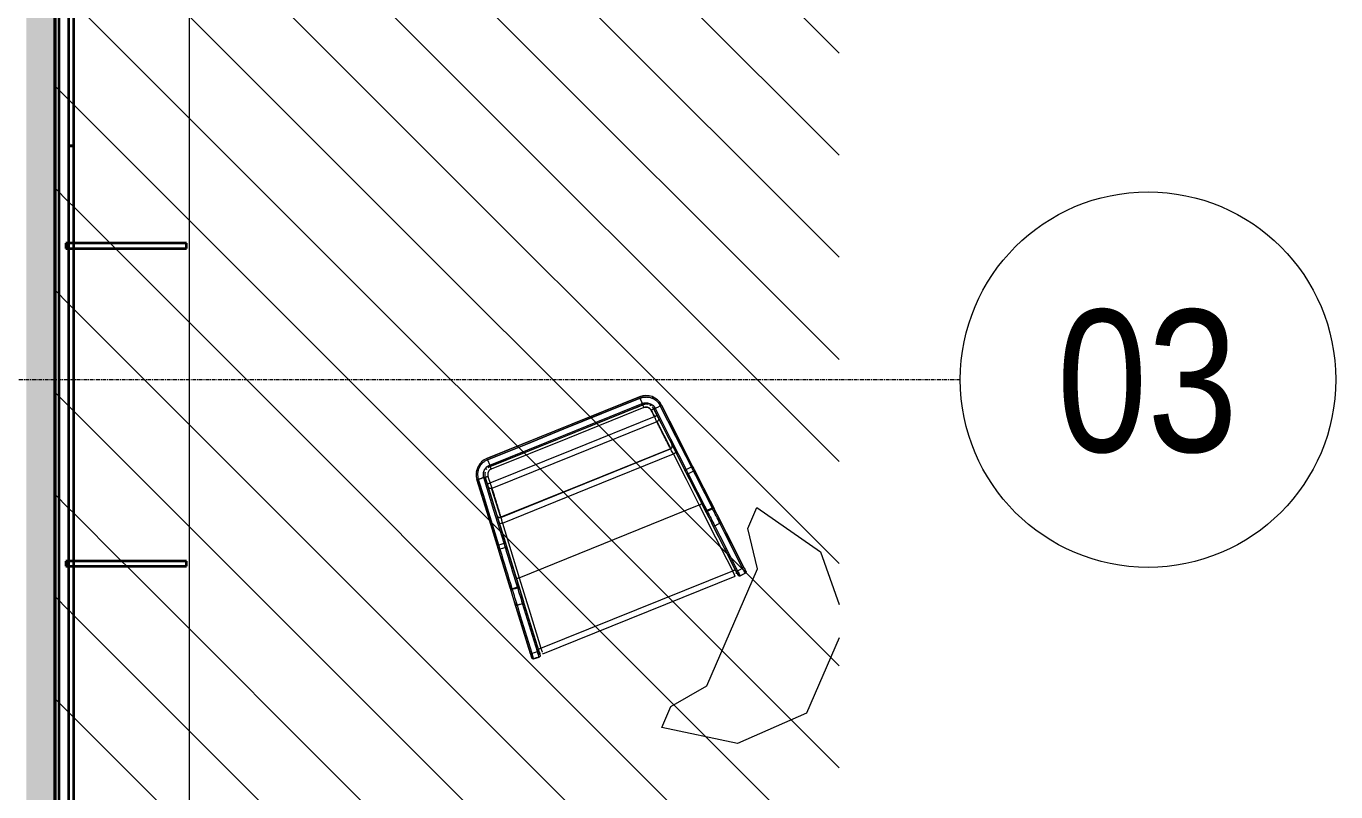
# Model space of a CAD drawing. Header units: millimetres. Extents: x -31381 to 39197, y -15686 to 26001.
# Drawn here: x 34663 to 39197, y 1331 to 3982 of the extents above; entities that cross this region are included whole.
import ezdxf

# ---------------------------------------------------------------- set-up
doc = ezdxf.new("R2010")
doc.units = ezdxf.units.MM
doc.linetypes.add('BVNDH-Grid Line', pattern=[22.225, 12.7, -3.175, 3.175, -3.175])
for name, color, linetype, lineweight in [('A-DETL-GENF', 92, 'Continuous', 9), ('A-DETL-THIN', 151, 'Continuous', 9), ('A-WALL', 113, 'Continuous', 13), ('A-WALL-PATT', 111, 'Continuous', 13), ('G-IMPT', 8, 'Continuous', 9), ('I-FURN', 30, 'Continuous', 13), ('Q-CASE', 31, 'Continuous', 9), ('S-GRID', 1, 'Continuous', 9), ('S-GRID-IDEN', 1, 'Continuous', 9)]:
    doc.layers.add(name, color=color, linetype=linetype, lineweight=lineweight)
doc.styles.add('Arial Narrow', font='ARIALN.TTF', dxfattribs={"height": 491.641337})
pattern_1 = [(135, (0, 0), (-176.7767, -176.7767), [])]

# ---------------------------------------------------------------- blocks, each defined once
blk = doc.blocks.new('Custom Lodge Single8 - Custom Lodge Single_sat-1698990-Level 9 201 Kent St 1_100')
at = {"layer": 'G-IMPT'}
for p, q in [((670.1, 586.2), (100.3, 586.2)), ((100.3, 586.2), (100.3, 581.2)), ((100.3, 581.2), (100.3, 561.2)), ((100.3, 559.8), (100.3, 561.2)), ((100.3, 556.2), (670.1, 556.2)), ((127, 556.2), (100.3, 556.2)), ((100.3, 556.2), (127, 556.2)), ((100.3, 551.7), (100.3, 556.2)), ((100.3, 550), (100.3, 551.7)), ((100.3, 548.1), (100.3, 550)), ((100.3, 546.2), (100.3, 548.1)), ((670.1, 556.2), (643.5, 556.2)), ((643.5, 556.2), (670.1, 556.2)), ((670.1, 581.2), (670.1, 586.2)), ((40.5, 531.3), (20.2, 294.2)), ((45.5, 530.9), (40.5, 531.3)), ((50.1, 291.7), (70.4, 528.7)), ((71.2, 528.7), (70.6, 528.7)), ((70.6, 528.7), (74.8, 528.3)), ((74.8, 528.3), (76.6, 528.2)), ((76.6, 528.2), (78.4, 528)), ((78.4, 528), (80.4, 527.9)), ((700, 528.7), (690.1, 527.9)), ((692.2, 503.6), (694.1, 503.7)), ((694.1, 503.7), (696, 503.9)), ((696, 503.9), (702.1, 504.4)), ((700, 528.7), (720.4, 291.7)), ((702.1, 504.4), (700, 528.7)), ((700, 528.7), (700.5, 523.8)), ((700.5, 523.8), (700, 528.7)), ((701.7, 509.3), (703, 494.4)), ((703, 494.4), (701.7, 509.3)), ((703.2, 529), (705, 529.2)), ((750.2, 294.2), (729.9, 531.3)), ((67.6, 378.5), (76.6, 484.3)), ((693.8, 484.8), (702.9, 378.5)), ((68.5, 379.1), (701.9, 379.1)), ((702.9, 378.2), (703, 376.8)), ((19.2, 282.4), (7, 140.7)), ((20.2, 294.2), (25.2, 293.8)), ((25.2, 293.8), (23.8, 278)), ((36.9, 138.1), (49.1, 279.8)), ((43.8, 276.3), (44, 278.8)), ((44, 278.8), (45.1, 292.1)), ((45.1, 292.1), (50.1, 291.7)), ((50.1, 291.7), (47.3, 259.1)), ((723.1, 259.1), (720.4, 291.7)), ((721.4, 279.8), (733.5, 138.1)), ((725.3, 292.1), (725.6, 288.5)), ((725.6, 288.5), (726.5, 278.8)), ((726.5, 278.8), (726.7, 276.3)), ((745.6, 290.2), (745.3, 293.8)), ((746.4, 280.5), (745.6, 290.2)), ((746.6, 278), (746.4, 280.5)), ((763.4, 140.7), (751.3, 282.4)), ((8.8, 161.4), (6.2, 131.1)), ((6.2, 131.1), (8.8, 161.4)), ((8.8, 161.4), (6.7, 136.6)), ((11.7, 136.3), (11.6, 135.5)), ((36.1, 128.5), (38.7, 158.8)), ((38.7, 158.8), (36.1, 128.5)), ((38.7, 158.8), (36.6, 134)), ((36.6, 134), (38.7, 158.8)), ((49, 161.6), (721.5, 161.6)), ((731.7, 158.8), (734.3, 128.5)), ((733.9, 134), (731.7, 158.8)), ((734.3, 128.5), (731.7, 158.8)), ((731.7, 158.8), (733.9, 134)), ((759.1, 132.4), (758.8, 136.3)), ((764.2, 131.1), (761.6, 161.4)), ((761.6, 161.4), (764.2, 131.1)), ((768.5, 81.8), (763.7, 137.8)), ((11.5, 134.7), (11.4, 132.4)), ((11.5, 134.7), (11.4, 132.4)), ((31.3, 130.7), (31.6, 134.6)), ((31.3, 130.7), (31.5, 133.7)), ((31.9, 79.3), (36.7, 135.2)), ((733.8, 135.2), (738.6, 79.3)), ((738.8, 134.6), (739.2, 130.7)), ((739, 133), (739.2, 130.7)), ((759.1, 132.4), (758.8, 135.5)), ((2.6, 88.5), (-13.3, -97)), ((2.6, 88.5), (2.3, 85.2)), ((6.5, 76.2), (26.5, 74.5)), ((16.6, -99.5), (32.5, 86)), ((32.2, 82.6), (32.5, 86)), ((738, 86), (753.9, -99.5)), ((738, 86), (738.3, 82.6)), ((744, 74.5), (763.9, 76.2)), ((744, 74.8), (744, 74.5)), ((763.9, 76.2), (763.9, 76.5)), ((783.8, -97), (767.9, 88.5)), ((768.2, 85.2), (767.9, 88.5)), ((-14.6, -111.9), (-13, -93.1)), ((-13.3, -97), (-8.3, -97.4)), ((-10.1, -117.3), (-10.1, -117.4)), ((-10.1, -117.4), (9.9, -119.1)), ((-8.7, -102), (-8.4, -97.6)), ((10.2, -115.1), (10.6, -110.7)), ((10.6, -110.7), (11.1, -105.2)), ((11.1, -105.2), (11.6, -99.1)), ((11.6, -99.1), (12.9, -99.2)), ((12.9, -99.2), (16.6, -99.5)), ((17.2, -92.4), (27.1, -93.2)), ((26.3, -113.2), (744.2, -113.2)), ((27.1, -93.2), (743.3, -93.2)), ((753.9, -99.5), (758.9, -99.1)), ((758.9, -99.1), (759.4, -105.2)), ((759.4, -105.2), (759.9, -110.7)), ((759.9, -110.7), (760.2, -115.1)), ((760.6, -119.1), (780.5, -117.4)), ((778.8, -97.4), (783.8, -97)), ((779.3, -103.5), (778.8, -97.4)), ((779.8, -109), (779.3, -103.5)), ((780.2, -113.4), (779.8, -109))]:
    blk.add_line(p, q, dxfattribs=at)
at = {"layer": 'G-IMPT', "flags": 128}
for points in [[(100.3, 586.2), (385.2, 586.2), (670.1, 586.2)], [(670.1, 581.2), (527.7, 581.2), (385.2, 581.2), (242.8, 581.2), (100.3, 581.2)], [(100.3, 581.2), (242.8, 581.2), (385.2, 581.2), (527.7, 581.2), (670.1, 581.2)], [(100.3, 561.2), (385.2, 561.2), (670.1, 561.2)], [(670.1, 556.2), (385.2, 556.2), (100.3, 556.2)], [(670.1, 546.2), (385.2, 546.2), (100.3, 546.2)], [(670.1, 581.2), (670.1, 576.2), (670.1, 571.2), (670.1, 566.2), (670.1, 561.2)], [(670.1, 561.2), (670.1, 566.2), (670.1, 571.2), (670.1, 576.2), (670.1, 581.2)], [(20.2, 294.2), (30.4, 412.8), (40.5, 531.3)], [(45.5, 530.9), (40.4, 471.6), (35.3, 412.3), (30.3, 353.1), (25.2, 293.8)], [(25.2, 293.8), (30.3, 353.1), (35.3, 412.3), (40.4, 471.6), (45.5, 530.9)], [(45.1, 292.1), (55.3, 410.6), (65.4, 529.2)], [(45.5, 530.9), (50.5, 530.4), (55.5, 530), (60.4, 529.6), (65.4, 529.2)], [(65.4, 529.2), (60.4, 529.6), (55.5, 530), (50.5, 530.4), (45.5, 530.9)], [(70.4, 528.7), (60.3, 410.2), (50.1, 291.7)], [(80.4, 527.9), (79.3, 515.7), (78.3, 503.6)], [(78.3, 503.6), (385.2, 503.6), (692.2, 503.6)], [(692.2, 503.6), (691.6, 509.7), (691.1, 515.7), (690.6, 521.8), (690.1, 527.9)], [(690.1, 527.9), (690.6, 521.8), (691.1, 515.7), (691.6, 509.7), (692.2, 503.6)], [(720.4, 291.7), (710.2, 410.2), (700, 528.7)], [(700, 528.7), (701.1, 516.6), (702.1, 504.4)], [(700.1, 528.7), (700.4, 528.8), (700.8, 528.6), (701.3, 528.8), (701.9, 528.7), (702.7, 528.7), (703.4, 529.1), (704.2, 528.9), (705, 529.2)], [(705, 529.2), (715, 530), (724.9, 530.9)], [(705, 529.2), (715.2, 410.6), (725.3, 292.1)], [(745.3, 293.8), (735.1, 412.3), (724.9, 530.9)], [(729.9, 531.3), (740.1, 412.8), (750.2, 294.2)], [(693, 483.8), (385.2, 483.8), (77.4, 483.8)], [(58.5, 390), (58.5, 388), (59, 386), (59.8, 384.2), (61, 382.6), (62.4, 381.2), (63.9, 380.3), (66.3, 379.4), (68.5, 379.1)], [(702, 379.3), (385.2, 379.3), (68.5, 379.3)], [(711.9, 390), (711.9, 388), (711.5, 386), (710.7, 384.2), (709.5, 382.6), (708.1, 381.2), (706.6, 380.3), (704.2, 379.4), (702, 379.1)], [(65.9, 358.8), (57.4, 260.2), (49, 161.6)], [(65.9, 358.8), (385.2, 358.8), (704.6, 358.8)], [(721.5, 161.6), (713, 260.2), (704.6, 358.8)], [(7, 140.7), (13.1, 211.5), (19.2, 282.4)], [(20.2, 294.2), (17.8, 265.9), (17.4, 261.7)], [(43.8, 276.3), (33.8, 277.1), (23.8, 278)], [(25.2, 293.8), (35.1, 293), (45.1, 292.1)], [(49.1, 279.8), (43, 208.9), (36.9, 138.1)], [(47.3, 259.1), (47.5, 260.9), (50.1, 291.7)], [(720.4, 291.7), (723, 260.9), (723.1, 259.1)], [(733.5, 138.1), (727.4, 208.9), (721.4, 279.8)], [(725.3, 292.1), (735.3, 293), (745.3, 293.8)], [(746.6, 278), (736.7, 277.1), (726.7, 276.3)], [(753, 261.7), (752.7, 265.9), (750.2, 294.2)], [(751.3, 282.4), (757.3, 211.5), (763.4, 140.7)], [(2, 81.8), (4.4, 109.8), (6.8, 137.8)], [(8.8, 161.4), (6.9, 138.7), (6.2, 131.1)], [(11.7, 136.3), (21.6, 135.4), (31.6, 134.6)], [(49, 161.6), (38.1, 34.2), (27.1, -93.2)], [(36.1, 128.5), (36.8, 136.2), (38.7, 158.8)], [(743.3, -93.2), (732.4, 34.2), (721.5, 161.6)], [(731.7, 158.8), (733.7, 136.2), (734.3, 128.5)], [(738.8, 134.6), (748.8, 135.4), (758.8, 136.3)], [(764.2, 131.1), (763.6, 138.7), (761.6, 161.4)], [(763.7, 137.8), (766.1, 109.8), (768.5, 81.8)], [(31.3, 130.7), (21.3, 131.6), (11.4, 132.4)], [(36.7, 135.2), (34.3, 107.2), (31.9, 79.3)], [(738.6, 79.3), (736.2, 107.2), (733.8, 135.2)], [(759.1, 132.4), (749.1, 131.6), (739.2, 130.7)], [(-13.3, -97), (-1.7, 38.1), (2.6, 88.5)], [(6.6, 76.5), (3.2, 37.7), (-8.3, -97.4)], [(6.6, 76.5), (16.5, 75.6), (26.5, 74.8)], [(11.6, -99.1), (23.2, 36), (26.5, 74.8)], [(32.5, 86), (28.1, 35.6), (16.6, -99.5)], [(753.9, -99.5), (742.3, 35.6), (738, 86)], [(744, 74.8), (753.9, 75.6), (763.9, 76.5)], [(744, 74.8), (747.3, 36), (758.9, -99.1)], [(778.8, -97.4), (767.2, 37.7), (763.9, 76.5)], [(767.9, 88.5), (772.2, 38.1), (783.8, -97)], [(9.9, -119), (-0.1, -118.2), (-10.1, -117.3)], [(-8.3, -97.4), (1.6, -98.3), (11.6, -99.1)], [(9.9, -119), (10, -118), (10.2, -115.1)], [(758.9, -99.1), (768.8, -98.3), (778.8, -97.4)], [(760.2, -115.1), (760.5, -118), (760.6, -119)], [(780.5, -117.3), (770.5, -118.2), (760.6, -119)], [(780.5, -117.3), (780.4, -116.3), (780.2, -113.4)]]:
    blk.add_lwpolyline(points, dxfattribs=at)
at = {"layer": 'G-IMPT'}
for centre, radius, start, end in [((100.3, 526.2), 60, 90, 175.1009), ((100.3, 526.2), 60, 143.8203, 150.0444), ((100.3, 526.2), 60, 118.367, 121.3953), ((100.3, 526.2), 30, 141.0605, 175.1009), ((100.3, 526.2), 30, 141.4251, 158.0807), ((100.3, 526.2), 30, 141.4251, 158.0807), ((100.3, 526.2), 30, 118.0751, 124.0404), ((100.3, 526.2), 30, 90, 107.0202), ((100.3, 526.2), 30, 90, 102.7983), ((100.3, 526.2), 30, 90, 102.7983), ((100.3, 526.2), 35, 90, 97.0168), ((100.3, 526.2), 30, 90, 95.2842), ((670.1, 526.2), 60, 4.8991, 90), ((670.1, 526.2), 30, 68.9403, 90), ((670.1, 526.2), 30, 55.9596, 90), ((670.1, 526.2), 30, 56.3289, 90), ((670.1, 526.2), 30, 68.9403, 90), ((670.1, 526.2), 30, 51.3625, 67.9975), ((670.1, 526.2), 30, 51.3625, 67.9975), ((670.1, 526.2), 30, 30.7347, 43.5365), ((670.1, 526.2), 30, 30.7347, 43.5365), ((670.1, 526.2), 30, 32.9742, 38.9395), ((670.1, 526.2), 60, 46.1449, 48.8421), ((670.1, 526.2), 60, 23.8104, 25.2811), ((100.3, 526.2), 30, 162.3026, 175.1009), ((100.3, 526.2), 30, 162.3026, 175.1009), ((100.3, 526.2), 30, 169.8167, 175.1009), ((100.3, 526.2), 30, 154.0412, 156.4204), ((100.3, 526.2), 30, 147.8943, 153.0984), ((670.1, 526.2), 30, 4.8991, 23.8195), ((670.1, 526.2), 30, 4.8991, 23.8195), ((670.1, 526.2), 30, 4.8991, 21.9193), ((670.1, 526.2), 30, 4.8991, 21.9193), ((670.1, 526.2), 35, 4.8991, 11.9159)]:
    blk.add_arc(centre, radius, start, end, dxfattribs=at)
for centre, major_axis, ratio, start_param, end_param in [((670.1, 546.2), (0, 10), 0.000001, 5.49821, 7.853982), ((670.1, 546.2), (0, 10), 0.000001, 5.497787, 5.497839), ((670.1, 546.2), (0, 10), 0.000001, 5.497851, 5.497982), ((670.1, 546.2), (0, 10), 0.000001, 5.497966, 5.498217), ((65.9, 358.6), (-9.96, 0.85), 0.02357, 5.302912, 6.283185), ((65.9, 358.6), (-9.96, 0.85), 0.02357, 5.106614, 5.3027), ((65.9, 358.6), (-9.96, 0.85), 0.02357, 4.910518, 5.106603), ((65.9, 358.6), (-9.96, 0.85), 0.02357, 4.714409, 4.910506), ((704.6, 358.6), (9.96, 0.85), 0.02357, 1.372679, 1.568776), ((704.6, 358.6), (9.96, 0.85), 0.02357, 1.176582, 1.372669), ((704.6, 358.6), (9.96, 0.85), 0.02357, 0.980485, 1.176571), ((704.6, 358.6), (9.96, 0.85), 0.02357, 0, 0.980282), ((726.4, 280.2), (4.98, 0.43), 0.794051, 3.141593, 3.403392), ((726.4, 280.2), (4.98, 0.43), 0.794051, 3.665191, 4.712389), ((746.3, 281.9), (4.98, 0.43), 0.794051, 4.712389, 6.283185), ((11.8, 137.3), (-4.98, 0.43), 0.987161, 0, 1.570796), ((12, 140.2), (-4.98, 0.43), 0.794051, 0, 1.570796), ((31.9, 138.5), (-4.98, 0.43), 0.794051, 1.570796, 3.141593), ((738.5, 138.5), (4.98, 0.43), 0.794051, 3.141593, 4.712389), ((758.4, 140.2), (4.98, 0.43), 0.794051, 4.712389, 6.283185), ((758.7, 137.3), (4.98, 0.43), 0.987161, 4.712389, 6.283185), ((31.7, 135.6), (-4.98, 0.43), 0.987161, 1.570796, 3.141593), ((738.7, 135.6), (4.98, 0.43), 0.987161, 3.141593, 4.712389), ((7, 81.4), (-4.98, 0.43), 0.987161, 0, 1.570796), ((26.9, 79.7), (-4.98, 0.43), 0.987161, 1.570796, 3.141593)]:
    blk.add_ellipse(centre, major_axis=major_axis, ratio=ratio, start_param=start_param, end_param=end_param, dxfattribs=at)
for points, knots in [([(100.3, 581.2), (97, 581.2), (90.2, 580.6), (80.2, 577.7), (72.6, 573.9), (67, 570), (63.1, 566.7), (59.4, 563.1), (55.1, 557.9), (50.7, 550.6), (47, 540.8), (45.8, 534.2), (45.5, 530.9)], [0, 0, 0, 0, 0.125, 0.25, 0.375, 0.4375, 0.5, 0.5625, 0.625, 0.75, 0.875, 1, 1, 1, 1]), ([(65.4, 529.2), (65.8, 534), (68.7, 543.4), (80.1, 556.9), (92.6, 561.2), (100.3, 561.2)], [-1, -1, -1, -1, -0.722222, -0.444444, 0, 0, 0, 0]), ([(100.3, 561.2), (100.3, 561.1), (100.4, 561), (100.5, 560.8), (100.5, 560.6), (100.5, 560.4), (100.5, 560.2), (100.4, 560), (100.2, 559.8), (100.2, 559.5), (100.2, 559.3), (100.4, 559.2), (100.5, 559), (100.6, 558.8), (100.6, 558.7), (100.6, 558.5), (100.5, 558.3), (100.5, 558.1), (100.5, 558), (100.4, 557.9), (100.4, 557.7), (100.4, 557.6), (100.4, 557.4), (100.4, 557.3), (100.4, 557.1), (100.5, 557), (100.5, 556.8), (100.4, 556.7), (100.3, 556.6), (100.3, 556.5), (100.3, 556.4), (100.3, 556.3), (100.3, 556.3), (100.3, 556.3), (100.3, 556.2), (100.3, 556.2)], [0, 0, 0, 0, 0.0277778, 0.0555556, 0.0833333, 0.1076389, 0.1319444, 0.1527778, 0.1944444, 0.2222222, 0.25, 0.2777778, 0.3055556, 0.3263889, 0.3472222, 0.375, 0.4027778, 0.4305556, 0.4513889, 0.4722222, 0.5, 0.5277778, 0.5486111, 0.5694444, 0.6111111, 0.6388889, 0.6666667, 0.7222222, 0.75, 0.7777778, 0.8055556, 0.8333333, 0.8611111, 0.8819444, 0.8888889, 0.8888889, 0.8888889, 0.8888889]), ([(724.9, 530.9), (724.7, 534.2), (723.5, 540.8), (719.8, 550.6), (715.3, 557.9), (711, 563.1), (707.4, 566.7), (703.4, 570), (697.9, 573.9), (690.2, 577.7), (680.2, 580.6), (673.5, 581.2), (670.1, 581.2)], [0, 0, 0, 0, 0.125, 0.25, 0.375, 0.4375, 0.5, 0.5625, 0.625, 0.75, 0.875, 1, 1, 1, 1]), ([(670.1, 561.2), (675, 561.2), (684.6, 559.1), (699, 548.9), (704.4, 536.8), (705, 529.2)], [-1, -1, -1, -1, -0.722222, -0.444444, 0, 0, 0, 0]), ([(691, 577.1), (691.4, 576.9), (697.1, 574.5), (702.1, 571), (706.4, 567.3)], [-0.7381248, -0.7381248, -0.7381248, -0.7381248, -0.7222222, -0.5121844, -0.5121844, -0.5121844, -0.5121844]), ([(708.1, 566), (708.9, 565.2), (713.2, 560.8), (717.2, 555.8), (719.3, 551.4)], [-0.4878158, -0.4878158, -0.4878158, -0.4878158, -0.4444444, -0.2618752, -0.2618752, -0.2618752, -0.2618752]), ([(719.8, 549.9), (720, 549.4), (722.8, 543.4), (724.4, 536.9), (724.9, 530.9)], [-0.2425044, -0.2425044, -0.2425044, -0.2425044, -0.2222222, 0, 0, 0, 0]), ([(68.3, 504.4), (68.3, 504.4), (68.6, 504.4), (69.6, 504.3), (70.1, 504.3)], [0, 0, 0, 0, 0.2, 0.3935369, 0.3935369, 0.3935369, 0.3935369]), ([(70.2, 504.3), (70.8, 504.2), (72, 504.1), (73.8, 504), (75.3, 503.9), (76.8, 503.8), (77.8, 503.6), (78.3, 503.6)], [0.4, 0.4, 0.4, 0.4, 0.6, 0.7, 0.8, 0.9, 1, 1, 1, 1]), ([(78.2, 500.4), (78.1, 498.9), (78, 496.8), (77.9, 494.9), (77.9, 494.5)], [-0.888882, -0.888882, -0.888882, -0.888882, -0.7222222, -0.6666667, -0.6666667, -0.6666667, -0.6666667]), ([(702.4, 501.3), (702.4, 501.1), (702.5, 500.1), (702.6, 499.2), (702.6, 498.6)], [-0.7777778, -0.7777778, -0.7777778, -0.7777778, -0.7222222, -0.5555556, -0.5555556, -0.5555556, -0.5555556]), ([(77.4, 483.8), (76.1, 483.8), (74, 484.2), (71.6, 485.6), (70, 487), (68.8, 488.6), (67.6, 491), (67.4, 493.1), (67.5, 494.4)], [0, 0, 0, 0, 0.25, 0.375, 0.5, 0.625, 0.75, 0.9884707, 0.9884707, 0.9884707, 0.9884707]), ([(77.4, 483.8), (77, 479.1), (76.2, 469.8), (75.1, 456.1), (73.9, 442.6), (72.8, 429.5), (71.7, 416.7), (70.8, 406.6), (70.2, 398.9), (69.7, 393.5), (69.3, 388.4), (68.9, 384.6), (68.7, 382), (68.6, 380.4), (68.5, 379.2), (68.5, 379), (68.5, 379.3)], [-1, -1, -1, -1, -0.888889, -0.777778, -0.666667, -0.555556, -0.444444, -0.333333, -0.277778, -0.222222, -0.166667, -0.111111, -0.083333, -0.055556, -0.027778, 0, 0, 0, 0]), ([(77.6, 487.3), (77.6, 486.7), (77.5, 485.1), (77.5, 484.1), (77.4, 483.8)], [-0.333319, -0.333319, -0.333319, -0.333319, -0.2222222, 0, 0, 0, 0]), ([(77.8, 491.7), (77.7, 490.9), (77.7, 489.3), (77.6, 487.8), (77.6, 487.2)], [-0.5555329, -0.5555329, -0.5555329, -0.5555329, -0.4444444, -0.3333333, -0.3333333, -0.3333333, -0.3333333]), ([(703, 494.4), (703, 493.8), (703, 492.4), (702.5, 490.5), (701.7, 488.6), (700.4, 487), (698.9, 485.6), (696.5, 484.2), (694.4, 483.8), (693, 483.8)], [0.0105932, 0.0105932, 0.0105932, 0.0105932, 0.125, 0.25, 0.375, 0.5, 0.625, 0.75, 1, 1, 1, 1]), ([(702, 379.3), (702, 379), (702, 379.2), (701.9, 380.4), (701.7, 382), (701.5, 384.6), (701.2, 388.4), (700.7, 393.5), (700.3, 398.9), (699.6, 406.6), (698.7, 416.7), (697.3, 433.7), (695.8, 451.5), (694.2, 469.8), (693.4, 479.1), (693, 483.8)], [-1, -1, -1, -1, -0.972222, -0.944444, -0.916667, -0.888889, -0.833333, -0.777778, -0.722222, -0.666667, -0.555556, -0.444444, -0.222222, -0.111111, 0, 0, 0, 0]), ([(58.5, 390.1), (58.5, 389.5), (58.5, 388.3), (59, 385.9), (60.1, 383.6), (61.7, 381.8), (63.5, 380.5), (65.7, 379.5), (67.6, 379.3), (68.5, 379.3)], [0, 0, 0, 0, 0.111111, 0.222222, 0.444444, 0.555556, 0.666667, 0.833333, 1, 1, 1, 1]), ([(68.5, 379.1), (68.4, 378.7), (68.2, 377.1), (67.6, 372.4), (66.9, 367.1), (66.3, 362.4), (66, 360), (65.9, 358.8)], [-0.8888889, -0.8888889, -0.8888889, -0.8888889, -0.6666667, -0.4444444, -0.2222222, -0.1111111, 0, 0, 0, 0]), ([(702, 379.3), (703.3, 379.3), (705.4, 379.7), (707.8, 381.1), (709.4, 382.5), (710.6, 384.1), (711.8, 386.7), (712, 388.8), (711.9, 390.1)], [0, 0, 0, 0, 0.25, 0.375, 0.5, 0.625, 0.75, 1, 1, 1, 1]), ([(704.6, 358.8), (704.2, 361.8), (703.4, 367.8), (702.5, 374.7), (702.1, 378), (702, 378.9), (702, 379.1)], [-1, -1, -1, -1, -0.7222222, -0.4444444, -0.2222222, -0.1111111, -0.1111111, -0.1111111, -0.1111111]), ([(23.8, 278), (23.3, 278), (22.6, 278.2), (21.6, 278.6), (21, 279), (20.4, 279.4), (19.9, 280), (19.6, 280.4), (19.4, 280.8), (19.3, 281.1), (19.2, 281.4), (19.2, 281.9), (19.2, 282.2), (19.2, 282.4)], [0, 0, 0, 0, 0.2, 0.3, 0.4, 0.5, 0.6, 0.7, 0.75, 0.8, 0.85, 0.9, 1, 1, 1, 1]), ([(49.1, 279.8), (49.1, 279.6), (49, 279.3), (48.9, 278.9), (48.7, 278.6), (48.6, 278.3), (48.3, 278), (48, 277.6), (47.4, 277.1), (46.7, 276.8), (46, 276.5), (45, 276.2), (44.3, 276.2), (43.8, 276.3)], [0, 0, 0, 0, 0.1, 0.15, 0.2, 0.25, 0.3, 0.4, 0.5, 0.6, 0.7, 0.8, 1, 1, 1, 1]), ([(720.4, 291.7), (720.4, 291.7), (720.4, 291.7), (720.5, 291.7), (720.6, 291.7), (720.7, 291.7), (720.9, 291.7), (721.3, 291.7), (721.8, 291.8), (722.4, 291.9), (723.1, 291.9), (724.1, 292), (724.8, 292.1), (725.3, 292.1)], [0, 0, 0, 0, 0.1, 0.15, 0.2, 0.25, 0.3, 0.4, 0.5, 0.6, 0.7, 0.8, 1, 1, 1, 1]), ([(745.3, 293.8), (745.8, 293.9), (746.5, 293.9), (747.5, 294), (748.2, 294.1), (748.8, 294.1), (749.3, 294.2), (749.7, 294.2), (749.9, 294.2), (750, 294.3), (750.1, 294.3), (750.2, 294.3), (750.2, 294.3), (750.2, 294.2)], [0, 0, 0, 0, 0.2, 0.3, 0.4, 0.5, 0.6, 0.7, 0.75, 0.8, 0.85, 0.9, 1, 1, 1, 1]), ([(39.2, 162.3), (39.3, 162.3), (39.6, 162.3), (40.3, 162.3), (41.6, 162.2), (42.9, 162.1), (44, 162)], [0.1111111, 0.1111111, 0.1111111, 0.1111111, 0.2222222, 0.3333333, 0.4444444, 0.6666667, 0.6666667, 0.6666667, 0.6666667]), ([(726.5, 162), (727, 162), (728.6, 162.2), (730.8, 162.3), (731.4, 162.3), (731.4, 162.3)], [0.3333333, 0.3333333, 0.3333333, 0.3333333, 0.4444444, 0.7222222, 1, 1, 1, 1]), ([(2.3, 85.2), (2.2, 84), (2.1, 82.5), (2, 81.6), (2, 81.6), (2, 81.8)], [-1, -1, -1, -1, -0.571429, -0.285714, 0, 0, 0, 0]), ([(31.9, 79.3), (31.9, 79), (31.9, 79.1), (32, 80.5), (32.1, 81.8), (32.2, 82.6)], [-1, -1, -1, -1, -0.571429, -0.285714, 0, 0, 0, 0]), ([(768.5, 81.8), (768.5, 81.5), (768.5, 81.6), (768.4, 82.3), (768.4, 82.5)], [-1, -1, -1, -1, -0.5714286, -0.4285714, -0.4285714, -0.4285714, -0.4285714]), ([(-13.3, -97.1), (-13.7, -100.7), (-14.4, -108.9), (-14.7, -112.4), (-14.6, -111.9)], [-0.3526301, -0.3526301, -0.3526301, -0.3526301, -0.2222222, 0, 0, 0, 0]), ([(-10.1, -117.3), (-10.6, -117.3), (-11.8, -117), (-13, -116.1), (-13.9, -115.1), (-14.5, -113.8), (-14.7, -112.6), (-14.6, -111.9)], [0, 0, 0, 0, 0.222222, 0.444444, 0.583333, 0.722222, 1, 1, 1, 1]), ([(-13.3, -97), (-13.6, -100.4), (-14.1, -106), (-14.5, -110.9), (-14.6, -111.9), (-14.6, -111.9)], [0, 0, 0, 0, 0.444444, 0.722222, 1, 1, 1, 1]), ([(-8.3, -97.4), (-8.3, -97.7), (-8.3, -98.3), (-8.2, -99.2), (-8.3, -99.9), (-8.3, -100.4), (-8.4, -100.6), (-8.4, -100.8), (-8.4, -101), (-8.5, -101.3), (-8.6, -101.6), (-8.8, -102), (-9, -102.5), (-9.2, -103), (-9.3, -103.5), (-9.4, -103.7), (-9.5, -103.9), (-9.5, -104.1), (-9.5, -104.4), (-9.6, -104.9), (-9.7, -105.5), (-9.7, -106.2), (-9.7, -106.7), (-9.7, -107.1), (-9.8, -107.5), (-9.8, -108), (-9.9, -108.8), (-10, -110), (-10.1, -111.3), (-10.2, -112.9), (-10.3, -114.2), (-10.4, -115.2), (-10.5, -115.6), (-10.5, -115.9), (-10.5, -116), (-10.5, -116.2), (-10.5, -116.3), (-10.6, -116.6), (-10.6, -116.7), (-10.6, -116.9), (-10.6, -116.9), (-10.6, -117), (-10.5, -117.1), (-10.4, -117.3), (-10.2, -117.3), (-10.1, -117.3)], [0, 0, 0, 0, 0.0277778, 0.0555556, 0.0833333, 0.0972222, 0.1041667, 0.1111111, 0.1180556, 0.125, 0.1388889, 0.1527778, 0.1666667, 0.1944444, 0.2083333, 0.2152778, 0.2222222, 0.2291667, 0.2361111, 0.25, 0.2777778, 0.3055556, 0.3194444, 0.3333333, 0.3472222, 0.3611111, 0.3888889, 0.4444444, 0.5, 0.5555556, 0.6666667, 0.7222222, 0.75, 0.7638889, 0.7777778, 0.7916667, 0.8055556, 0.8333333, 0.8611111, 0.875, 0.8888889, 0.9027778, 0.9166667, 0.9444444, 1, 1, 1, 1]), ([(15.3, -114.5), (15.3, -114.8), (15.2, -115.4), (14.8, -116.5), (14.1, -117.4), (13.2, -118.2), (12.3, -118.7), (11.2, -119), (10.3, -119.1), (9.9, -119)], [0, 0, 0, 0, 0.111111, 0.222222, 0.444444, 0.555556, 0.666667, 0.833333, 1, 1, 1, 1]), ([(16.6, -99.5), (16.4, -101.7), (16, -106), (15.5, -112.3), (15.3, -114.4), (15.3, -114.5)], [-1, -1, -1, -1, -0.722222, -0.444444, 0, 0, 0, 0]), ([(15.3, -114.5), (15.3, -114.8), (15.4, -113.3), (15.9, -107.1), (16.4, -101.8), (16.5, -99.7)], [-1, -1, -1, -1, -0.8611111, -0.7222222, -0.6473867, -0.6473867, -0.6473867, -0.6473867]), ([(16.5, -100.6), (16.4, -101), (16.4, -101.7), (16.3, -102.2), (16.3, -102.4)], [-1, -1, -1, -1, -0.4, 0, 0, 0, 0]), ([(16.5, -100.6), (16.4, -101.2), (16.4, -102.4), (16.8, -104.2), (17.5, -105.9), (18.3, -107.3), (19, -108.1), (19.3, -108.4)], [0, 0, 0, 0, 0.1111111, 0.2222222, 0.3333333, 0.4444444, 0.522582, 0.522582, 0.522582, 0.522582]), ([(26.4, -111.4), (26.3, -112), (26.3, -112.9), (26.3, -113.2), (26.3, -113.2)], [-0.25, -0.25, -0.25, -0.25, -0.125, -0.0159444, -0.0159444, -0.0159444, -0.0159444]), ([(26.8, -100.8), (26.8, -102), (26.7, -103.7), (26.6, -105.8), (26.6, -106.8), (26.5, -107.2)], [-0.7492426, -0.7492426, -0.7492426, -0.7492426, -0.625, -0.5625, -0.5, -0.5, -0.5, -0.5]), ([(743.8, -105), (743.8, -104.1), (743.7, -102.4), (743.6, -100.4), (743.6, -99.4)], [-0.2845484, -0.2845484, -0.2845484, -0.2845484, -0.2142857, -0.1431585, -0.1431585, -0.1431585, -0.1431585]), ([(744.2, -113.2), (744.2, -113.2), (744.2, -113.2), (744.2, -113.2), (744.2, -113.2), (744.2, -113.2), (744.2, -113.2), (744.2, -113.2), (744.2, -113.2), (744.2, -113.1), (744.2, -113), (744.2, -112.9), (744.1, -112.8), (744.1, -112.6), (744.1, -112.5), (744.1, -112.2), (744.1, -111.8), (744.1, -111.4), (744.1, -111), (744.1, -110.6), (744, -110.1), (744, -109.7), (744, -109.5)], [-0.7142857, -0.7142857, -0.7142857, -0.7142857, -0.7053571, -0.6964286, -0.6875, -0.6830357, -0.6785714, -0.6696429, -0.6607143, -0.6517857, -0.6428571, -0.6339286, -0.625, -0.6160714, -0.6071429, -0.5892857, -0.5714286, -0.5535714, -0.5357143, -0.5, -0.4642857, -0.4293915, -0.4293915, -0.4293915, -0.4293915]), ([(752, -107.4), (752.5, -106.7), (753.7, -104.6), (754.1, -102.1), (754, -100.6)], [0.5555556, 0.5555556, 0.5555556, 0.5555556, 0.7222222, 1, 1, 1, 1]), ([(755.2, -114.5), (755.2, -114.5), (755.1, -113.4), (754.7, -108.6), (754.2, -103), (753.9, -99.5)], [-1, -1, -1, -1, -0.722222, -0.444444, 0, 0, 0, 0]), ([(753.9, -99.7), (754.2, -103.3), (754.9, -111.5), (755.2, -115), (755.2, -114.5)], [-0.3526134, -0.3526134, -0.3526134, -0.3526134, -0.2222222, 0, 0, 0, 0]), ([(753.9, -99.9), (754, -100.3), (754, -101), (754.1, -101.7), (754.1, -102.1), (754.1, -102.3), (754.1, -102.4), (754.1, -102.4), (754.1, -102.4), (754.1, -102.4), (754.1, -102.3), (754.1, -102.3), (754.1, -102.2), (754.1, -102.2), (754.1, -102.1), (754.1, -102), (754.1, -101.8), (754.1, -101.7), (754.1, -101.5), (754, -101.2), (754, -100.9), (754, -100.7), (754, -100.6)], [-0.8541747, -0.8541747, -0.8541747, -0.8541747, -0.8263889, -0.7916667, -0.7743056, -0.7569444, -0.7395833, -0.7309028, -0.7265625, -0.7222222, -0.7048611, -0.6875, -0.6527778, -0.6180556, -0.5833333, -0.5138889, -0.4444444, -0.3888889, -0.3333333, -0.2222222, -0.1111111, 0, 0, 0, 0]), ([(760.6, -119), (760, -119.1), (758.8, -119), (757.4, -118.3), (756.4, -117.5), (755.6, -116.3), (755.2, -115.2), (755.2, -114.5)], [0, 0, 0, 0, 0.222222, 0.444444, 0.583333, 0.722222, 1, 1, 1, 1]), ([(785.1, -111.9), (785.1, -112.2), (785.1, -112.8), (784.9, -113.7), (784.6, -114.5), (784, -115.5), (783.1, -116.4), (781.8, -117.1), (780.9, -117.3), (780.5, -117.3)], [0, 0, 0, 0, 0.111111, 0.222222, 0.333333, 0.444444, 0.666667, 0.833333, 1, 1, 1, 1]), ([(783.8, -97), (784, -99.1), (784.3, -103.4), (784.9, -109.8), (785.1, -111.9), (785.1, -111.9)], [-1, -1, -1, -1, -0.722222, -0.444444, 0, 0, 0, 0]), ([(785.1, -111.9), (785.1, -112.2), (785, -110.7), (784.4, -104.5), (784, -99.2), (783.8, -97.1)], [-1, -1, -1, -1, -0.8611111, -0.7222222, -0.6473704, -0.6473704, -0.6473704, -0.6473704])]:
    blk.add_open_spline(points, degree=3, knots=knots, dxfattribs=at)
for points in [[(97, 545.9), (94.8, 545.5), (92.5, 544.9), (90.5, 544)], [(100.3, 546.2), (99.2, 546.2), (98.1, 546.1), (97, 545.9)], [(670.1, 581.2), (676.8, 581.2), (683.4, 580), (689.5, 577.6)], [(670.1, 559.9), (670.1, 560.3), (670.1, 560.7), (670.1, 561.2)], [(670.1, 556.2), (670.1, 556.2), (670.1, 556.3), (670.1, 556.8), (670.1, 557.6), (670.1, 558.6), (670.1, 559.4), (670.1, 559.9)], [(670.1, 546.2), (672.3, 546.2), (674.5, 545.8), (676.6, 545.1)], [(690.1, 527.9), (689.9, 529.2), (689.5, 531.6), (688.2, 535), (686.2, 538.2), (683.8, 541), (680.8, 543.2), (677.4, 544.9), (673.9, 545.9), (671.4, 546.1), (670.1, 546.2)], [(677.8, 544.6), (679.4, 543.9), (681.2, 543.1), (682.6, 542.1)], [(66.7, 529), (66.3, 529.1), (65.9, 529.1), (65.4, 529.2)], [(70.4, 528.7), (70.4, 528.7), (70.3, 528.7), (69.8, 528.8), (69, 528.8), (67.9, 528.9), (67.1, 529), (66.7, 529)], [(78.3, 503.6), (78.2, 502.5), (78.2, 501.5), (78.2, 500.4)], [(80.9, 531.1), (80.6, 530.1), (80.5, 529), (80.4, 527.9)], [(82, 534.2), (81.6, 533.2), (81.3, 532.2), (81.1, 531.1)], [(83.6, 537.1), (83, 536.2), (82.6, 535.2), (82.2, 534.2)], [(85.6, 539.7), (84.9, 538.9), (84.3, 538), (83.9, 537)], [(88, 542), (87.2, 541.3), (86.3, 540.6), (85.6, 539.7)], [(90.8, 543.7), (89.8, 543.2), (88.9, 542.7), (88, 542)], [(684.8, 539.7), (686.1, 538.4), (686.8, 536.9), (687.4, 535.2)], [(688.4, 534.2), (689.3, 532.2), (689.9, 530.1), (690.1, 527.9)], [(692.4, 498.3), (692.3, 500), (692.2, 501.8), (692.2, 503.6)], [(699.6, 528.7), (699.9, 528.7), (700, 528.7), (700, 528.7)], [(702.1, 504.4), (702.2, 503.5), (702.3, 502.5), (702.4, 501.6)], [(726.9, 531), (726.3, 531), (725.6, 530.9), (724.9, 530.9)], [(728.5, 531.2), (728, 531.1), (727.5, 531.1), (726.9, 531)], [(729.9, 531.3), (729.9, 531.3), (729.7, 531.3), (728.9, 531.2), (728.5, 531.2)], [(77.9, 494.4), (77.9, 493.5), (77.8, 492.6), (77.8, 491.8)], [(692.6, 493), (692.5, 494.6), (692.5, 496.3), (692.4, 498.1)], [(692.8, 488.5), (692.7, 489.7), (692.7, 491.2), (692.6, 492.9)], [(692.9, 485.4), (692.9, 486.1), (692.9, 487.1), (692.8, 488.4)], [(693, 483.8), (693, 484), (693, 484.5), (692.9, 485.2)], [(23.8, 278), (19.8, 230.7), (15.7, 183.5), (11.7, 136.3)], [(19.2, 282.4), (19.3, 283.7), (19.6, 287.4), (20, 292), (20.2, 294.2)], [(31.6, 134.6), (35.7, 181.8), (39.7, 229), (43.8, 276.3)], [(50.1, 291.7), (49.9, 289.4), (49.5, 284.8), (49.2, 281.2), (49.1, 279.8)], [(721.4, 279.8), (721.3, 281.2), (720.9, 284.8), (720.6, 289.4), (720.4, 291.7)], [(726.7, 276.3), (730.7, 229), (734.8, 181.8), (738.8, 134.6)], [(758.8, 136.3), (754.7, 183.5), (750.7, 230.7), (746.6, 278)], [(750.2, 294.2), (750.4, 292), (750.8, 287.4), (751.1, 283.7), (751.3, 282.4)], [(6.8, 137.8), (6.8, 137.9), (6.8, 138.3), (6.9, 139.3), (7, 140.2), (7, 140.7)], [(36.9, 138.1), (36.9, 137.6), (36.8, 136.7), (36.7, 135.7), (36.7, 135.3), (36.7, 135.2)], [(44, 162), (44.5, 162), (45, 161.9), (45.6, 161.9)], [(45.6, 161.9), (46.1, 161.8), (46.7, 161.8), (47.2, 161.7)], [(47.2, 161.7), (47.8, 161.7), (48.4, 161.6), (49, 161.6)], [(721.5, 161.6), (722.1, 161.6), (722.6, 161.7), (723.2, 161.7)], [(723.2, 161.7), (723.8, 161.8), (724.4, 161.8), (724.9, 161.9)], [(724.9, 161.9), (725.4, 161.9), (725.9, 162), (726.4, 162)], [(733.8, 135.2), (733.8, 135.3), (733.7, 135.7), (733.6, 136.7), (733.6, 137.6), (733.5, 138.1)], [(763.4, 140.7), (763.5, 140.2), (763.5, 139.3), (763.6, 138.3), (763.6, 137.9), (763.7, 137.8)], [(11.4, 132.4), (9.8, 113.8), (8.2, 95.1), (6.6, 76.5)], [(11.4, 132.4), (11.4, 133.1), (11.5, 133.8), (11.5, 134.5)], [(26.5, 74.8), (28.1, 93.4), (29.7, 112.1), (31.3, 130.7)], [(31.5, 132.8), (31.4, 132.1), (31.3, 131.4), (31.3, 130.7)], [(739.2, 130.7), (739.1, 131.4), (739.1, 132.1), (739, 132.8)], [(739.2, 130.7), (740.8, 112.1), (742.4, 93.4), (744, 74.8)], [(758.9, 134.5), (759, 133.8), (759, 133.1), (759.1, 132.4)], [(763.9, 76.5), (762.3, 95.1), (760.7, 113.8), (759.1, 132.4)], [(2.4, 84), (2.3, 84.4), (2.3, 84.8), (2.3, 85.2)], [(32.2, 82.6), (32.1, 82.3), (32, 81.9), (31.8, 81.5)], [(738.5, 79.9), (738.5, 79.5), (738.6, 79), (738.6, 79.1), (738.6, 79.3)], [(738.6, 79.3), (738.6, 78.8), (738.8, 77.8), (739.7, 76.4), (740.9, 75.4), (742.4, 74.8), (743.5, 74.8), (744, 74.8)], [(763.9, 76.5), (764.4, 76.5), (765.4, 76.8), (766.8, 77.6), (767.8, 78.9), (768.4, 80.3), (768.5, 81.4), (768.5, 81.8)], [(16.3, -102.4), (16.3, -102.4), (16.4, -102), (16.5, -100.6), (16.6, -99.6)], [(26.3, -113.2), (26.3, -113.2), (26.3, -113.2), (26.3, -113.2)], [(27.1, -93.2), (27.1, -94.5), (27, -97.1), (26.9, -99.6), (26.8, -100.8)], [(743.3, -93.2), (743.9, -93.2), (745.1, -93.1), (746.7, -92.9), (748.3, -92.8), (749.7, -92.7), (751, -92.6), (752, -92.5), (752.7, -92.4), (753.2, -92.4), (753.3, -92.4), (753.3, -92.4)], [(743.6, -99.4), (743.5, -98.4), (743.4, -96.4), (743.4, -94.3), (743.3, -93.2)], [(744, -109.5), (744, -109.2), (744, -108.6), (743.9, -107.5), (743.9, -106.3), (743.8, -105.4), (743.8, -105)]]:
    blk.add_open_spline(points, degree=3, dxfattribs=at)
blk = doc.blocks.new('Custom Lodge Single8 - Custom Lodge Single-1804322-Level 9 201 Kent St 1_100')
blk.add_blockref('Custom Lodge Single8 - Custom Lodge Single_sat-1698990-Level 9 201 Kent St 1_100', (43803.2, 12450.6))
blk = doc.blocks.new('Casework 4 - Casework 4-1975174-Level 9 201 Kent St 1_100')
at = {"layer": 'Q-CASE', "lineweight": 35}
for p, q in [((34809.9, 8231.5), (34809.9, 3568.2)), ((34827.9, 3568.2), (34827.9, 8231.5)), ((34809.9, 3568.2), (34827.9, 3568.2)), ((34827.9, 3568.2), (34809.9, 3568.2)), ((34809.9, 3568.2), (34809.9, 401.4)), ((34827.9, 401.4), (34827.9, 3568.2)), ((34800.1, 3230.2), (34800.1, 3212.2)), ((35217.6, 3230.2), (34800.1, 3230.2)), ((35217.6, 3212.2), (35217.6, 3230.2)), ((34800.1, 3212.2), (35217.6, 3212.2)), ((34800.1, 2130.2), (34800.1, 2112.2)), ((35217.6, 2130.2), (34800.1, 2130.2)), ((34800.1, 2112.2), (35217.6, 2112.2)), ((35217.6, 2112.2), (35217.6, 2130.2))]:
    blk.add_line(p, q, dxfattribs=at)
at = {"layer": 'Q-CASE'}
blk.add_line((35227.9, 969.4), (35227.9, 7653.5), dxfattribs=at)
blk = doc.blocks.new('Furniture 26 - Laptop Table_sat-2464261-Level 9 201 Kent St 1_100')
at = {"layer": 'G-IMPT'}
for p, q in [((9329.2, 1310.3), (9613.9, 1310.3)), ((9613.9, 1310.3), (9804.5, 1133.3)), ((9082, 1133.3), (9223.2, 1264.4)), ((9028.3, 870.3), (9082, 1133.3)), ((9804.5, 1133.3), (9858.2, 870.3)), ((9222.3, 956.4), (9107.6, 870.3)), ((9664.2, 956.4), (9222.3, 956.4)), ((9778.9, 870.3), (9664.2, 956.4)), ((9107.6, 870.3), (9028.3, 870.3)), ((9858.2, 870.3), (9778.9, 870.3))]:
    blk.add_line(p, q, dxfattribs=at)
blk = doc.blocks.new('Furniture 26 - Furniture 22-2464624-Level 9 201 Kent St 1_100')
blk.add_blockref('Furniture 26 - Laptop Table_sat-2464261-Level 9 201 Kent St 1_100', (26276.6, -9272.5))
blk = doc.blocks.new('Grid - Grid Head_BVNDH-294967-Level 9 201 Kent St 1_100')
at = {"layer": 'S-GRID-IDEN'}
blk.add_circle((0, 0), 6.5, dxfattribs=at)

msp = doc.modelspace()

# ---------------------------------------------------------------- hatches: boundary and pattern name
at = {"layer": 'A-DETL-GENF'}
h = msp.add_hatch(dxfattribs=at)
h.set_pattern_fill('FP_1', style=0, pattern_type=2)
h.set_pattern_definition(pattern_1)
h.paths.add_polyline_path([(37477.1, -11682.1), (37477.1, -11293.3), (35970.9, -9787.5), (34782.9, -9787.6), (34782.9, -9794.6), (34762.9, -9794.6), (34762.9, -7554.5), (35382.9, -7554.5), (35382.9, -6954.5), (34762.9, -6954.5), (34762.9, -6003.9), (34759.1, -6003.9), (34759.1, -10054.5), (35860, -10055.4), (36143.4, -10348.9), (37357.1, -11562.2)], flags=0)
h.paths.add_polyline_path([(34762.9, -5003.9), (34762.9, -954.6), (35582.3, -954.6), (35582.3, -354.6), (34762.9, -354.6), (34762.9, 8641.5), (34759.1, 8641.5), (34759.1, -5003.9)], flags=0)
h.paths.add_polyline_path([(34759.1, 9641.5), (34762.9, 9641.5), (34762.9, 10001.6), (35887.7, 10001.6), (35887.7, 10601.6), (34762.9, 10601.6), (34762.9, 14232.6), (35943.5, 14233.2), (37477.1, 15766.8), (37477.1, 16145.5), (35839.1, 14507.6), (34759.1, 14507.5), (34759.1, 9642.4)], flags=0)
h = msp.add_hatch(dxfattribs=at)
h.set_pattern_fill('FP_1', style=0, pattern_type=2)
h.set_pattern_definition(pattern_1)
h.paths.add_polyline_path([(37477.1, -11729.9), (37477.1, -11682.1), (36143.4, -10348.9), (37431, -11682.2)], flags=0)
h.paths.add_polyline_path([(37477.1, -11293.3), (37477.1, 15738.5), (35951.2, 14212.6), (34772.9, 14212.6), (34772.9, 10621.6), (35907.7, 10621.6), (35907.7, 9981.6), (35887.7, 9981.6), (35887.7, 10001.6), (34762.9, 10001.6), (34762.9, 9641.5), (34759.1, 9641.5), (34759.1, 8641.5), (34762.9, 8641.5), (34762.9, -354.6), (35582.3, -354.6), (35582.3, -854.6), (35808.7, -854.6), (35808.7, 287.4), (34776.9, 287.4), (34776.9, 387.4), (35908.7, 387.4), (35894.7, 373.4), (35895.7, 287.4), (35908.7, 287.4), (35908.7, -954.6), (35894.7, -940.6), (35894.7, -954.6), (34762.9, -954.6), (34762.9, -1113.9), (35908.7, -1113.9), (35908.7, -1753.9), (35808.7, -1753.9), (35808.7, -1213.9), (34762.9, -1213.9), (34762.9, -4703.9), (35808.7, -4703.9), (35808.7, -4323.9), (35908.7, -4323.9), (35908.7, -4803.9), (34762.9, -4803.9), (34762.9, -5003.9), (34759.1, -5003.9), (34759.1, -6003.9), (34762.9, -6003.9), (34762.9, -6934.5), (35402.9, -6934.5), (35402.9, -6954.5), (35382.9, -6954.5), (35382.9, -7554.5), (35402.9, -7554.5), (35402.9, -7574.5), (34762.9, -7574.5), (34762.9, -9794.6), (34782.9, -9794.6), (34782.9, -9787.6), (35971.3, -9788), (37341, -11157.3)], flags=0)
h.paths.add_polyline_path([(35885.2, -8974.3), (35885.2, -8974.3), (35887.7, -8974.3)], flags=0)
h.paths.add_polyline_path([(36020.9, -8334.9), (36020.9, -8334.9), (36020.8, -8216.6)], flags=0)
h.paths.add_polyline_path([(36549.6, -8332.9), (36549.6, -8332.9), (36549.6, -8322)], flags=0)
h.paths.add_polyline_path([(35908.7, -3503.9), (35808.7, -3503.9), (35808.7, -2573.9), (35908.7, -2573.9)], flags=0)
h.paths.add_polyline_path([(36857.5, -253.6), (36857.5, -253.6), (36859.4, -252.3)], flags=0)
h.paths.add_polyline_path([(35218.9, 401.4), (34809.9, 401.4), (34809.9, 2112.2), (34800.1, 2112.2), (34800.1, 2130.2), (34809.9, 2130.2), (34809.9, 3212.2), (34800.1, 3212.2), (34800.1, 3230.2), (34809.9, 3230.2), (34809.9, 4312.2), (34800.1, 4312.2), (34800.1, 4330.2), (34809.9, 4330.2), (34809.9, 5425.9), (34800.1, 5425.9), (34800.1, 5453.8), (34809.9, 5453.8), (34809.9, 6512.2), (34800.1, 6512.2), (34800.1, 6530.2), (34809.9, 6530.2), (34809.9, 8231.5), (34776.9, 8231.5), (34776.9, 8351.5), (35781.7, 8351.5), (35781.7, 8411.5), (34776.9, 8411.5), (34776.9, 8531.5), (35901.7, 8531.5), (35901.7, 8231.5), (35227.9, 8231.5), (35227.9, 8213.5), (34827.9, 8213.5), (34827.9, 7671.5), (35227.9, 7671.5), (35227.9, 7653.5), (34827.9, 7653.5), (34827.9, 6530.2), (35217.6, 6530.2), (35217.6, 6512.2), (34827.9, 6512.2), (34827.9, 5453.8), (35217.6, 5453.8), (35217.6, 5425.9), (34827.9, 5425.9), (34827.9, 4330.2), (35217.6, 4330.2), (35217.6, 4312.2), (34827.9, 4312.2), (34827.9, 3230.2), (35217.6, 3230.2), (35217.6, 3212.2), (34827.9, 3212.2), (34827.9, 2130.2), (35217.6, 2130.2), (35217.6, 2112.2), (34827.9, 2112.2), (34827.9, 969.4), (35227.9, 969.4), (35227.9, 951.4), (34827.9, 951.4), (34827.9, 419.4), (35227.9, 419.4), (35227.9, 401.4)], flags=0)
h.paths.add_polyline_path([(35829.9, 14507.5), (35829.9, 14507.6), (34759.1, 14507.6)], flags=0)
h = msp.add_hatch(dxfattribs=at)
h.set_pattern_fill('FP_1', style=0, pattern_type=2)
h.set_pattern_definition(pattern_1)
h.paths.add_polyline_path([(35382.9, -7574.5), (35402.9, -7574.5), (35402.9, -7554.5), (34762.9, -7554.5), (34763, -7574.5), (35373.4, -7574.5)], flags=0)
h.paths.add_polyline_path([(35402.9, -6954.5), (35402.9, -6934.5), (34762.9, -6934.5), (34762.9, -6954.5), (35382.9, -6954.5)], flags=0)
h.paths.add_polyline_path([(35808.7, -4803.9), (35908.7, -4803.9), (35908.7, -4323.9), (35808.7, -4323.9), (35808.7, -4703.9), (34762.9, -4703.9), (34762.9, -4803.9), (35696, -4803.9)], flags=0)
h.paths.add_polyline_path([(35859.1, -3503.9), (35908.7, -3503.9), (35908.7, -2573.9), (35808.7, -2573.9), (35808.7, -3503.9), (35853.8, -3503.9)], flags=0)
h.paths.add_polyline_path([(35908.7, -1753.9), (35908.7, -1113.9), (34762.9, -1113.9), (34762.9, -1213.9), (35808.7, -1213.9), (35808.7, -1753.9), (35859.1, -1753.9)], flags=0)
h.paths.add_polyline_path([(35908.7, -954.6), (35908.7, 287.4), (35894.7, 287.4), (35894.7, 373.4), (35908.7, 387.4), (34776.9, 387.4), (34776.9, 287.4), (35808.7, 287.4), (35808.7, -854.6), (35582.3, -854.6), (35582.3, -954.6), (35894.7, -954.6), (35894.7, -940.6)], flags=0)
h.paths.add_polyline_path([(35218.9, 401.4), (35227.9, 401.4), (35227.9, 419.4), (34827.9, 419.4), (34827.9, 951.4), (35227.9, 951.4), (35227.9, 969.4), (34827.9, 969.4), (34827.9, 2112.2), (35217.6, 2112.2), (35217.6, 2130.2), (34827.9, 2130.2), (34827.9, 3212.2), (35217.6, 3212.2), (35217.6, 3230.2), (34827.9, 3230.2), (34827.9, 4312.2), (35217.6, 4312.2), (35217.6, 4330.2), (34827.9, 4330.2), (34827.9, 5425.9), (35217.6, 5425.9), (35217.6, 5453.8), (34827.9, 5453.8), (34827.9, 6512.2), (35217.6, 6512.2), (35217.6, 6530.2), (34827.9, 6530.2), (34827.9, 7653.5), (35227.9, 7653.5), (35227.9, 7671.5), (34827.9, 7671.5), (34827.9, 8213.5), (35227.9, 8213.5), (35227.9, 8231.5), (35901.7, 8231.5), (35901.7, 8531.5), (34776.9, 8531.5), (34776.9, 8411.5), (35781.7, 8411.5), (35781.7, 8351.5), (34776.9, 8351.5), (34776.9, 8231.5), (34809.9, 8231.5), (34809.9, 6530.2), (34800.1, 6530.2), (34800.1, 6512.2), (34809.9, 6512.2), (34809.9, 5453.8), (34800.1, 5453.8), (34800.1, 5425.9), (34809.9, 5425.9), (34809.9, 4330.2), (34800.1, 4330.2), (34800.1, 4312.2), (34809.9, 4312.2), (34809.9, 3230.2), (34800.1, 3230.2), (34800.1, 3212.2), (34809.9, 3212.2), (34809.9, 2130.2), (34800.1, 2130.2), (34800.1, 2112.2), (34809.9, 2112.2), (34810.5, 401.4), (34827.9, 401.4)], flags=0)
h.paths.add_polyline_path([(35887.7, 9981.6), (35907.7, 9981.6), (35907.7, 10621.6), (34772.9, 10621.6), (34772.9, 14212.6), (35951.2, 14212.6), (37477.1, 15738.5), (37477.1, 15766.8), (35942.9, 14232.6), (34762.9, 14232.5), (34762.9, 10601.6), (35887.7, 10601.6)], flags=0)
at = {"layer": 'A-WALL-PATT', "lineweight": 9}
h = msp.add_hatch(color=9, dxfattribs=at)
h.paths.add_polyline_path([(34759.1, -9794.6), (34759.1, -7554.5), (34662.9, -7554.5), (34662.9, -9794.6)], flags=0)
h.paths.add_polyline_path([(34670, -6954.5), (34759.1, -6954.5), (34759.1, -6003.9), (34662.9, -6003.9), (34662.9, -6954.5)], flags=0)
h.paths.add_polyline_path([(34759.1, -5003.9), (34759.1, -954.6), (34737.5, -954.6), (34748.9, -354.6), (34759.1, -354.6), (34759.1, 8641.5), (34662.9, 8641.5), (34662.9, -5003.9)], flags=0)
h.paths.add_polyline_path([(34662.9, 9641.5), (34759.1, 9642.4), (34759.1, 10001.6), (34662.9, 10001.6), (34662.9, 9664.6)], flags=0)
h.paths.add_polyline_path([(34662.9, 10601.6), (34759.1, 10601.6), (34759.1, 14387.6), (34662.9, 14387.5), (34662.9, 11108)], flags=0)

# ---------------------------------------------------------------- linework, layer by layer
at = {"layer": 'A-DETL-THIN'}
msp.add_line((34759.1, 14507.6), (34759.1, -10054.5), dxfattribs=at)
at = {"layer": 'A-WALL', "lineweight": 35}
for p, q in [((34762.9, 8656.5), (34762.9, -252.5)), ((34776.9, -252.5), (34776.9, 8641.5))]:
    msp.add_line(p, q, dxfattribs=at)
at = {"layer": 'S-GRID', "linetype": 'BVNDH-Grid Line'}
msp.add_line((-30080.5, 2758.2), (37896.8, 2758.2), dxfattribs=at)

# ---------------------------------------------------------------- block references
at = {"layer": 'I-FURN', "lineweight": 9}
for name, p, rotation in [('Custom Lodge Single8 - Custom Lodge Single-1804322-Level 9 201 Kent St 1_100', (435.2, -26048.8), 22.00000000000044), ('Furniture 26 - Furniture 22-2464624-Level 9 201 Kent St 1_100', (58921.6, 31382.2), 246.6068648521466)]:
    msp.add_blockref(name, p, dxfattribs=dict(at, rotation=rotation))
at = {"layer": 'Q-CASE'}
msp.add_blockref('Casework 4 - Casework 4-1975174-Level 9 201 Kent St 1_100', (0, 0), dxfattribs=at)
at = {"layer": 'S-GRID-IDEN', "xscale": 99.99999999999993, "yscale": 99.99999999999993, "zscale": 99.99999999999993, "rotation": 269.9999999999994}
msp.add_blockref('Grid - Grid Head_BVNDH-294967-Level 9 201 Kent St 1_100', (38546.8, 2758.2), dxfattribs=at)

# ---------------------------------------------------------------- next in the draw order: texts
at = {"layer": 'S-GRID-IDEN', "insert": (38544.2, 2999.9), "char_height": 491.64, "width": 744, "attachment_point": 2, "line_spacing_factor": 0.968573, "style": 'Arial Narrow', "bg_fill": 3, "box_fill_scale": 1.25, "bg_fill_color": 0, "bg_fill_transparency": 0}
msp.add_mtext('03', dxfattribs=at)

doc.saveas('drawing.dxf')
